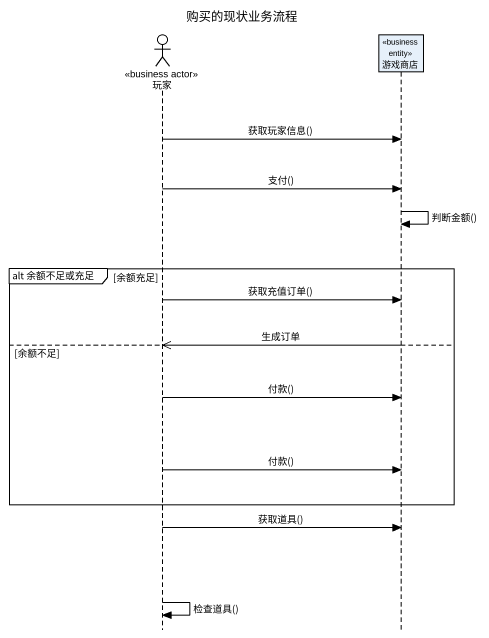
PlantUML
@startuml
title 购买的现状业务流程
hide footbox
actor 玩家 <<business actor>>
participant 游戏商店 <<business entity>>

玩家 -> 游戏商店 : 获取玩家信息()
玩家 -> 游戏商店 : 支付()
游戏商店 -> 游戏商店 : 判断金额()
group alt 余额不足或充足 [余额充足]
  玩家 -> 游戏商店 : 获取充值订单()
else 余额不足
  游戏商店 -->> 玩家 : 生成订单
  玩家 -> 游戏商店 : 付款()
  玩家 -> 游戏商店 : 付款()
end
玩家 -> 游戏商店 : 获取道具()
玩家 -> 玩家 : 检查道具()
@enduml
